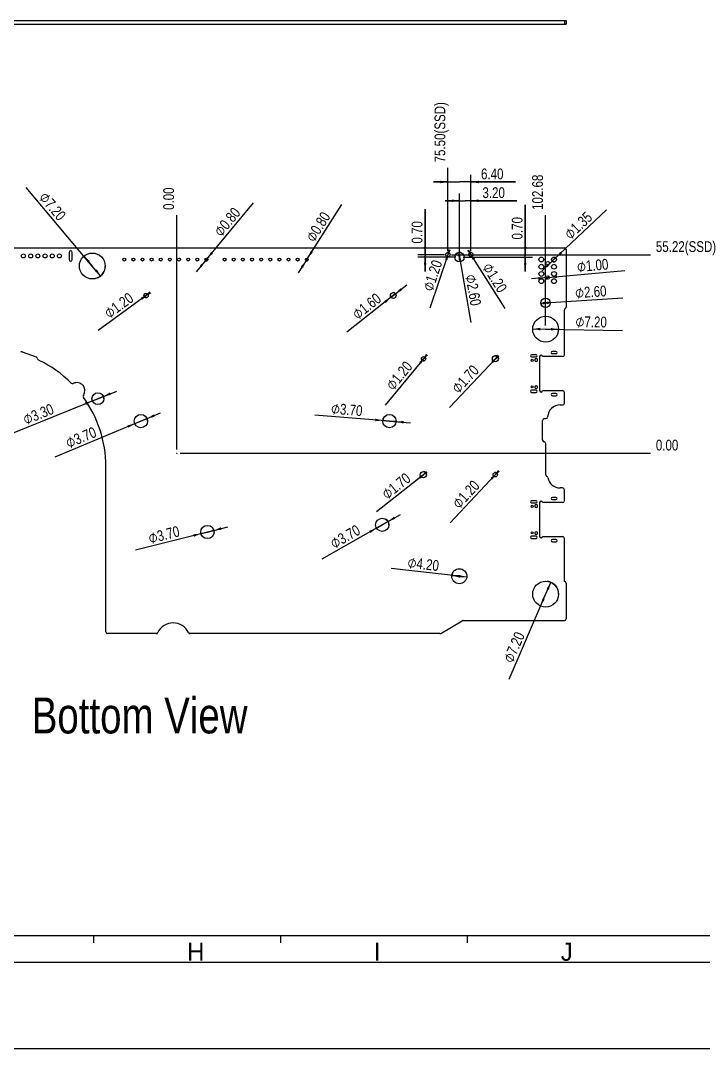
# Model space of a CAD drawing. Header units: millimetres. Extents: x 0 to 841, y 0 to 594.
# Drawn here: x 369.5 to 559.6, y 0 to 285.9 of the extents above; entities that cross this region are included whole.
import ezdxf

# ---------------------------------------------------------------- set-up
doc = ezdxf.new("R2010")
doc.units = ezdxf.units.MM
doc.header["$LTSCALE"] = 46.255
doc.layers.get('0').update_dxf_attribs({"linetype": 'CONTINUOUS'})
doc.layers.add('ASSEM_MEM', color=7, linetype='CONTINUOUS')
doc.layers.add('DETAIL', color=7, linetype='CONTINUOUS')
doc.styles.get("Standard").update_dxf_attribs({"font": 'txt', "width": 0.8})
doc.styles.add('TEXTSTYLE_2', font='txt')
doc.styles.add('TEXTSTYLE_3', font='symbol_asme.ttf')
doc.dimstyles.new('DIMSTYLE_1', dxfattribs={"dimtxt": 3, "dimasz": 2.1, "dimexe": 2, "dimexo": 1, "dimgap": 0.75, "dimtad": 0, "dimtih": 1, "dimtoh": 1, "dimzin": 0, "dimdsep": 46, "dimtxsty": 'STANDARD', "dimblk": '_FILLED', "dimblk1": '_FILLED', "dimblk2": '_FILLED', "dimcen": 0.09, "dimazin": 0, "dimtp": 0.01, "dimtm": 0.01, "dimtfac": 1, "dimtofl": 0, "dimtmove": 0, "dimatfit": 3, "dimldrblk": '_FILLED', "dimfxl": 1, "dimtolj": 1, "dimtzin": 0, "dimarcsym": 0})
doc.dimstyles.new('DIMSTYLE_2', dxfattribs={"dimtxt": 3, "dimasz": 2.1, "dimexe": 2, "dimexo": 1, "dimtad": 1, "dimzin": 0, "dimdsep": 46, "dimtxsty": 'STANDARD', "dimblk": '_FILLED', "dimblk1": '_FILLED', "dimblk2": '_FILLED', "dimcen": 0.09, "dimazin": 0, "dimtp": 0.01, "dimtm": 0.01, "dimtfac": 1, "dimtmove": 0, "dimatfit": 2, "dimldrblk": '_FILLED', "dimfxl": 1, "dimtolj": 1, "dimtzin": 0, "dimarcsym": 0})
doc.dimstyles.new('DIMSTYLE_4', dxfattribs={"dimtxt": 3, "dimasz": 2.1, "dimexe": 2, "dimexo": 1, "dimgap": 0.75, "dimtad": 1, "dimzin": 0, "dimdsep": 46, "dimtxsty": 'STANDARD', "dimblk": '_FILLED', "dimblk1": '_FILLED', "dimblk2": '_FILLED', "dimcen": 0.09, "dimazin": 0, "dimtp": 0.01, "dimtm": 0.01, "dimtfac": 1, "dimtofl": 0, "dimtmove": 0, "dimatfit": 3, "dimldrblk": '_FILLED', "dimfxl": 1, "dimtolj": 1, "dimtzin": 0, "dimarcsym": 0})

# ---------------------------------------------------------------- blocks, each defined once
blk = doc.blocks.new('*D18')
at = {"color": 2, "linetype": 'CONTINUOUS'}
blk.add_line((308.28, 201.07), (308.28, 231.74), dxfattribs=at)
at = {"color": 2, "linetype": 'CONTINUOUS', "insert": (304.53, 233.24), "char_height": 3, "width": 14.4, "attachment_point": 1, "rotation": 90, "line_spacing_factor": 0.9}
blk.add_mtext('104.68', dxfattribs=at)
blk = doc.blocks.new('_FILLED')
at = {"color": 0, "linetype": 'BYBLOCK'}
blk.add_solid([(0, 0), (-1, 0.17), (-1, -0.17)], dxfattribs=at)
blk = doc.blocks.new('*D19')
at = {"color": 2, "linetype": 'CONTINUOUS'}
blk.add_line((412.96, 166.57), (412.96, 231.74), dxfattribs=at)
at = {"color": 2, "linetype": 'CONTINUOUS', "insert": (409.21, 233.24), "char_height": 3, "width": 9.6, "attachment_point": 1, "rotation": 90, "line_spacing_factor": 0.9}
blk.add_mtext('0.00', dxfattribs=at)
blk = doc.blocks.new('*D20')
at = {"color": 2, "linetype": 'CONTINUOUS'}
blk.add_line((515.64, 201.07), (515.64, 231.74), dxfattribs=at)
at = {"color": 2, "linetype": 'CONTINUOUS', "insert": (511.89, 233.24), "char_height": 3, "width": 14.4, "attachment_point": 1, "rotation": 90, "line_spacing_factor": 0.9}
blk.add_mtext('102.68', dxfattribs=at)
blk = doc.blocks.new('*D28')
at = {"color": 2, "linetype": 'CONTINUOUS'}
for p, q in [((389.46, 217.64), (371.01, 239.52)), ((387.14, 220.39), (389.46, 217.64)), ((391.78, 214.89), (389.46, 217.64))]:
    blk.add_line(p, q, dxfattribs=at)
at = {"color": 2, "linetype": 'CONTINUOUS', "xscale": 2.1, "yscale": 2.1, "zscale": 2.1}
for p, rotation in [((387.14, 220.39), 130.1358619793), ((391.78, 214.89), 310.1358619793)]:
    blk.add_blockref('_FILLED', p, dxfattribs=dict(at, rotation=rotation))
at = {"color": 2, "linetype": 'CONTINUOUS', "insert": (382.35, 231.89), "char_height": 3, "width": 19.7077, "attachment_point": 3, "rotation": 310.1359, "line_spacing_factor": 0.9, "style": 'TEXTSTYLE_3'}
blk.add_mtext('⌀\\ftxt;{\\W0.8;7.20}', dxfattribs=at)
blk = doc.blocks.new('*D29')
at = {"color": 2, "linetype": 'CONTINUOUS'}
for p, q in [((517.96, 219.44), (532.6, 233.28)), ((517.96, 219.44), (514.56, 216.23)), ((517.47, 218.98), (517.96, 219.44)), ((517.47, 218.98), (517.47, 218.98)), ((518.45, 219.9), (517.96, 219.44)), ((518.45, 219.9), (518.45, 219.9))]:
    blk.add_line(p, q, dxfattribs=at)
at = {"color": 2, "linetype": 'CONTINUOUS', "xscale": 2.1, "yscale": 2.1, "zscale": 2.1}
for p, rotation in [((518.45, 219.9), 223.3759360615), ((517.47, 218.98), 43.3759360615)]:
    blk.add_blockref('_FILLED', p, dxfattribs=dict(at, rotation=rotation))
at = {"color": 2, "linetype": 'CONTINUOUS', "insert": (520.48, 226.98), "char_height": 3, "width": 19.7077, "attachment_point": 1, "rotation": 43.3763, "line_spacing_factor": 0.9, "style": 'TEXTSTYLE_3'}
blk.add_mtext('⌀\\ftxt;{\\W0.8;1.35}', dxfattribs=at)
blk = doc.blocks.new('*D30')
at = {"color": 2, "linetype": 'CONTINUOUS'}
for p, q in [((516.21, 214.44), (511.72, 214.04)), ((515.71, 214.39), (516.21, 214.44)), ((516.21, 214.44), (537.65, 216.36)), ((516.7, 214.48), (516.21, 214.44)), ((516.7, 214.48), (516.7, 214.48)), ((515.71, 214.39), (515.71, 214.39))]:
    blk.add_line(p, q, dxfattribs=at)
at = {"color": 2, "linetype": 'CONTINUOUS', "xscale": 2.1, "yscale": 2.1, "zscale": 2.1}
for p, rotation in [((515.71, 214.39), 5.1109820434), ((516.7, 214.48), 185.1090533911)]:
    blk.add_blockref('_FILLED', p, dxfattribs=dict(at, rotation=rotation))
at = {"color": 2, "linetype": 'CONTINUOUS', "insert": (524.23, 218.92), "char_height": 3, "width": 19.7077, "attachment_point": 1, "rotation": 5.111, "line_spacing_factor": 0.9, "style": 'TEXTSTYLE_3'}
blk.add_mtext('⌀\\ftxt;{\\W0.8;1.00}', dxfattribs=at)
blk = doc.blocks.new('*D53')
at = {"color": 2, "linetype": 'CONTINUOUS'}
for p, q in [((391.03, 180.74), (367.14, 171.06)), ((389.5, 180.12), (391.03, 180.74)), ((391.03, 180.74), (396.26, 182.86)), ((392.56, 181.36), (391.03, 180.74)), ((392.56, 181.36), (392.56, 181.36)), ((389.5, 180.12), (389.5, 180.12))]:
    blk.add_line(p, q, dxfattribs=at)
at = {"color": 2, "linetype": 'CONTINUOUS', "xscale": 2.1, "yscale": 2.1, "zscale": 2.1}
for p, rotation in [((389.5, 180.12), 22.0522099618), ((392.56, 181.36), 202.0522099618)]:
    blk.add_blockref('_FILLED', p, dxfattribs=dict(at, rotation=rotation))
at = {"color": 2, "linetype": 'CONTINUOUS', "insert": (377.91, 179.47), "char_height": 3, "width": 19.7077, "attachment_point": 3, "rotation": 22.0517, "line_spacing_factor": 0.9, "style": 'TEXTSTYLE_3'}
blk.add_mtext('⌀\\ftxt;{\\W0.8;3.30}', dxfattribs=at)
blk = doc.blocks.new('*D54')
at = {"color": 2, "linetype": 'CONTINUOUS'}
for p, q in [((403.01, 174.5), (379.07, 164.49)), ((401.3, 173.79), (403.01, 174.5)), ((403.01, 174.5), (408.4, 176.76)), ((404.71, 175.21), (403.01, 174.5)), ((404.71, 175.21), (404.71, 175.21)), ((401.3, 173.79), (401.3, 173.79))]:
    blk.add_line(p, q, dxfattribs=at)
at = {"color": 2, "linetype": 'CONTINUOUS', "xscale": 2.1, "yscale": 2.1, "zscale": 2.1}
for p, rotation in [((404.71, 175.21), 202.6859994949), ((401.3, 173.79), 22.686145948)]:
    blk.add_blockref('_FILLED', p, dxfattribs=dict(at, rotation=rotation))
at = {"color": 2, "linetype": 'CONTINUOUS', "insert": (389.75, 173.02), "char_height": 3, "width": 19.7077, "attachment_point": 3, "rotation": 22.6855, "line_spacing_factor": 0.9, "style": 'TEXTSTYLE_3'}
blk.add_mtext('⌀\\ftxt;{\\W0.8;3.70}', dxfattribs=at)
blk = doc.blocks.new('*D55')
at = {"color": 2, "linetype": 'CONTINUOUS'}
for p, q in [((421.51, 143.65), (401.45, 138.56)), ((419.71, 143.19), (421.51, 143.65)), ((419.71, 143.19), (419.71, 143.19)), ((421.51, 143.65), (427.18, 145.09)), ((423.3, 144.1), (421.51, 143.65)), ((423.3, 144.1), (423.3, 144.1))]:
    blk.add_line(p, q, dxfattribs=at)
at = {"color": 2, "linetype": 'CONTINUOUS', "xscale": 2.1, "yscale": 2.1, "zscale": 2.1}
for p, rotation in [((419.71, 143.19), 14.2424066974), ((423.3, 144.1), 194.2428830883)]:
    blk.add_blockref('_FILLED', p, dxfattribs=dict(at, rotation=rotation))
at = {"color": 2, "linetype": 'CONTINUOUS', "insert": (413.26, 145.43), "char_height": 3, "width": 19.7077, "attachment_point": 3, "rotation": 14.2418, "line_spacing_factor": 0.9, "style": 'TEXTSTYLE_3'}
blk.add_mtext('⌀\\ftxt;{\\W0.8;3.70}', dxfattribs=at)
blk = doc.blocks.new('*D56')
at = {"color": 2, "linetype": 'CONTINUOUS'}
for p, q in [((404.42, 209.43), (391.06, 199.69)), ((403.93, 209.08), (404.42, 209.43)), ((404.9, 209.78), (404.42, 209.43))]:
    blk.add_line(p, q, dxfattribs=at)
at = {"color": 2, "linetype": 'CONTINUOUS', "xscale": 2.1, "yscale": 2.1, "zscale": 2.1}
for p, rotation in [((404.9, 209.78), 36.0857091908), ((403.93, 209.08), 216.0857091908)]:
    blk.add_blockref('_FILLED', p, dxfattribs=dict(at, rotation=rotation))
at = {"color": 2, "linetype": 'CONTINUOUS', "insert": (399.46, 210.46), "char_height": 3, "width": 19.7077, "attachment_point": 3, "rotation": 36.0857, "line_spacing_factor": 0.9, "style": 'TEXTSTYLE_3'}
blk.add_mtext('⌀\\ftxt;{\\W0.8;1.20}', dxfattribs=at)
blk = doc.blocks.new('*D57')
at = {"color": 2, "linetype": 'CONTINUOUS'}
for p, q in [((470.17, 145.65), (475.25, 148.55)), ((471.77, 146.57), (470.17, 145.65)), ((471.77, 146.57), (471.77, 146.57)), ((470.17, 145.65), (453.32, 136.06)), ((468.56, 144.73), (470.17, 145.65)), ((468.56, 144.73), (468.56, 144.73))]:
    blk.add_line(p, q, dxfattribs=at)
at = {"color": 2, "linetype": 'CONTINUOUS', "xscale": 2.1, "yscale": 2.1, "zscale": 2.1}
for p, rotation in [((471.77, 146.57), 209.6683870588), ((468.56, 144.73), 29.6692282881)]:
    blk.add_blockref('_FILLED', p, dxfattribs=dict(at, rotation=rotation))
at = {"color": 2, "linetype": 'CONTINUOUS', "insert": (462.88, 145.82), "char_height": 3, "width": 19.7077, "attachment_point": 3, "rotation": 29.6691, "line_spacing_factor": 0.9, "style": 'TEXTSTYLE_3'}
blk.add_mtext('⌀\\ftxt;{\\W0.8;3.70}', dxfattribs=at)
blk = doc.blocks.new('*D58')
at = {"color": 2, "linetype": 'CONTINUOUS'}
for p, q in [((472.17, 174.5), (451.37, 176.16)), ((470.32, 174.65), (470.32, 174.65)), ((470.32, 174.65), (472.17, 174.5)), ((474.01, 174.35), (472.17, 174.5)), ((472.17, 174.5), (478, 174.03)), ((474.01, 174.35), (474.01, 174.35))]:
    blk.add_line(p, q, dxfattribs=at)
at = {"color": 2, "linetype": 'CONTINUOUS', "xscale": 2.1, "yscale": 2.1, "zscale": 2.1}
for p, rotation in [((470.32, 174.65), 355.4272368654), ((474.01, 174.35), 175.4272368654)]:
    blk.add_blockref('_FILLED', p, dxfattribs=dict(at, rotation=rotation))
at = {"color": 2, "linetype": 'CONTINUOUS', "insert": (464.76, 178.85), "char_height": 3, "width": 19.7077, "attachment_point": 3, "rotation": 355.427, "line_spacing_factor": 0.9, "style": 'TEXTSTYLE_3'}
blk.add_mtext('⌀\\ftxt;{\\W0.8;3.70}', dxfattribs=at)
blk = doc.blocks.new('*D59')
at = {"color": 2, "linetype": 'CONTINUOUS'}
for p, q in [((473.22, 209.43), (476.99, 212.4)), ((473.22, 209.43), (460.3, 199.26)), ((472.59, 208.93), (473.22, 209.43)), ((472.59, 208.93), (472.59, 208.93)), ((473.84, 209.92), (473.22, 209.43)), ((473.84, 209.92), (473.84, 209.92))]:
    blk.add_line(p, q, dxfattribs=at)
at = {"color": 2, "linetype": 'CONTINUOUS', "xscale": 2.1, "yscale": 2.1, "zscale": 2.1}
for p, rotation in [((472.59, 208.93), 38.2204130393), ((473.84, 209.92), 218.2204130393)]:
    blk.add_blockref('_FILLED', p, dxfattribs=dict(at, rotation=rotation))
at = {"color": 2, "linetype": 'CONTINUOUS', "insert": (468.3, 210.33), "char_height": 3, "width": 19.7077, "attachment_point": 3, "rotation": 38.2191, "line_spacing_factor": 0.9, "style": 'TEXTSTYLE_3'}
blk.add_mtext('⌀\\ftxt;{\\W0.8;1.60}', dxfattribs=at)
blk = doc.blocks.new('*D60')
at = {"color": 2, "linetype": 'CONTINUOUS'}
for p, q in [((517.06, 129.67), (515.64, 126.37)), ((515.64, 126.37), (505.39, 102.64)), ((514.21, 123.06), (515.64, 126.37))]:
    blk.add_line(p, q, dxfattribs=at)
at = {"color": 2, "linetype": 'CONTINUOUS', "xscale": 2.1, "yscale": 2.1, "zscale": 2.1}
for p, rotation in [((517.06, 129.67), 66.6537003722), ((514.21, 123.06), 246.6537003722)]:
    blk.add_blockref('_FILLED', p, dxfattribs=dict(at, rotation=rotation))
at = {"color": 2, "linetype": 'CONTINUOUS', "insert": (507.16, 116.18), "char_height": 3, "width": 19.7077, "attachment_point": 3, "rotation": 66.6537, "line_spacing_factor": 0.9, "style": 'TEXTSTYLE_3'}
blk.add_mtext('⌀\\ftxt;{\\W0.8;7.20}', dxfattribs=at)
blk = doc.blocks.new('*D61')
at = {"color": 2, "linetype": 'CONTINUOUS'}
for p, q in [((512.04, 200.13), (515.64, 200.07)), ((519.24, 200.01), (515.64, 200.07)), ((515.64, 200.07), (537.04, 199.71))]:
    blk.add_line(p, q, dxfattribs=at)
at = {"color": 2, "linetype": 'CONTINUOUS', "xscale": 2.1, "yscale": 2.1, "zscale": 2.1}
for p, rotation in [((512.04, 200.13), 179.0306000677), ((519.24, 200.01), 359.0306000677)]:
    blk.add_blockref('_FILLED', p, dxfattribs=dict(at, rotation=rotation))
at = {"color": 2, "linetype": 'CONTINUOUS', "insert": (523.96, 203.68), "char_height": 3, "width": 19.7077, "attachment_point": 1, "rotation": 359.0306, "line_spacing_factor": 0.9, "style": 'TEXTSTYLE_3'}
blk.add_mtext('⌀\\ftxt;{\\W0.8;7.20}', dxfattribs=at)
blk = doc.blocks.new('*D62')
at = {"color": 2, "linetype": 'CONTINUOUS'}
for p, q in [((515.64, 207.37), (537.09, 208.77)), ((514.34, 207.29), (515.64, 207.37)), ((516.93, 207.45), (515.64, 207.37))]:
    blk.add_line(p, q, dxfattribs=at)
at = {"color": 2, "linetype": 'CONTINUOUS', "xscale": 2.1, "yscale": 2.1, "zscale": 2.1}
for p, rotation in [((514.34, 207.29), 183.7270546037), ((516.93, 207.45), 3.7270546037)]:
    blk.add_blockref('_FILLED', p, dxfattribs=dict(at, rotation=rotation))
at = {"color": 2, "linetype": 'CONTINUOUS', "insert": (523.74, 211.66), "char_height": 3, "width": 19.7077, "attachment_point": 1, "rotation": 3.7271, "line_spacing_factor": 0.9, "style": 'TEXTSTYLE_3'}
blk.add_mtext('⌀\\ftxt;{\\W0.8;2.60}', dxfattribs=at)
blk = doc.blocks.new('*D65')
at = {"color": 2, "linetype": 'CONTINUOUS'}
for p, q in [((421.22, 219.43), (434.3, 235.22)), ((421.22, 219.43), (418.41, 216.04)), ((420.96, 219.12), (421.22, 219.43)), ((420.96, 219.12), (420.96, 219.12)), ((421.47, 219.74), (421.22, 219.43)), ((421.47, 219.74), (421.47, 219.74))]:
    blk.add_line(p, q, dxfattribs=at)
at = {"color": 2, "linetype": 'CONTINUOUS', "xscale": 2.1, "yscale": 2.1, "zscale": 2.1}
for p, rotation in [((421.47, 219.74), 230.3558250429), ((420.96, 219.12), 50.3573160809)]:
    blk.add_blockref('_FILLED', p, dxfattribs=dict(at, rotation=rotation))
at = {"color": 2, "linetype": 'CONTINUOUS', "insert": (423.03, 227.49), "char_height": 3, "width": 19.7077, "attachment_point": 1, "rotation": 50.3572, "line_spacing_factor": 0.9, "style": 'TEXTSTYLE_3'}
blk.add_mtext('⌀\\ftxt;{\\W0.8;0.80}', dxfattribs=at)
blk = doc.blocks.new('*D66')
at = {"color": 2, "linetype": 'CONTINUOUS'}
for p, q in [((449.16, 219.43), (458.88, 234.73)), ((449.16, 219.43), (446.8, 215.72)), ((448.94, 219.09), (449.16, 219.43)), ((448.94, 219.09), (448.94, 219.09)), ((449.37, 219.77), (449.16, 219.43)), ((449.37, 219.77), (449.37, 219.77))]:
    blk.add_line(p, q, dxfattribs=at)
at = {"color": 2, "linetype": 'CONTINUOUS', "xscale": 2.1, "yscale": 2.1, "zscale": 2.1}
for p, rotation in [((449.37, 219.77), 237.5736563465), ((448.94, 219.09), 57.5752907488)]:
    blk.add_blockref('_FILLED', p, dxfattribs=dict(at, rotation=rotation))
at = {"color": 2, "linetype": 'CONTINUOUS', "insert": (448.67, 225.65), "char_height": 3, "width": 19.7077, "attachment_point": 1, "rotation": 57.574, "line_spacing_factor": 0.9, "style": 'TEXTSTYLE_3'}
blk.add_mtext('⌀\\ftxt;{\\W0.8;0.80}', dxfattribs=at)
blk = doc.blocks.new('*D86')
at = {"color": 2, "linetype": 'CONTINUOUS'}
for p, q in [((481.66, 191.84), (471.01, 178.94)), ((481.28, 191.38), (481.66, 191.84)), ((482.04, 192.3), (481.66, 191.84))]:
    blk.add_line(p, q, dxfattribs=at)
at = {"color": 2, "linetype": 'CONTINUOUS', "xscale": 2.1, "yscale": 2.1, "zscale": 2.1}
for p, rotation in [((482.04, 192.3), 50.4434608042), ((481.28, 191.38), 230.4434608042)]:
    blk.add_blockref('_FILLED', p, dxfattribs=dict(at, rotation=rotation))
at = {"color": 2, "linetype": 'CONTINUOUS', "insert": (476.48, 191.46), "char_height": 3, "width": 19.7077, "attachment_point": 3, "rotation": 50.4435, "line_spacing_factor": 0.9, "style": 'TEXTSTYLE_3'}
blk.add_mtext('⌀\\ftxt;{\\W0.8;1.20}', dxfattribs=at)
blk = doc.blocks.new('*D87')
at = {"color": 2, "linetype": 'CONTINUOUS'}
for p, q in [((501.66, 191.84), (488.84, 178.28)), ((501.08, 191.22), (501.66, 191.84)), ((502.25, 192.46), (501.66, 191.84))]:
    blk.add_line(p, q, dxfattribs=at)
at = {"color": 2, "linetype": 'CONTINUOUS', "xscale": 2.1, "yscale": 2.1, "zscale": 2.1}
for p, rotation in [((502.25, 192.46), 46.6000406898), ((501.08, 191.22), 226.6000406898)]:
    blk.add_blockref('_FILLED', p, dxfattribs=dict(at, rotation=rotation))
at = {"color": 2, "linetype": 'CONTINUOUS', "insert": (495.14, 190.4), "char_height": 3, "width": 19.7077, "attachment_point": 3, "rotation": 46.6, "line_spacing_factor": 0.9, "style": 'TEXTSTYLE_3'}
blk.add_mtext('⌀\\ftxt;{\\W0.8;1.70}', dxfattribs=at)
blk = doc.blocks.new('*D88')
at = {"color": 2, "linetype": 'CONTINUOUS'}
for p, q in [((482.27, 160.12), (481.61, 159.59)), ((481.61, 159.59), (468.54, 149.22)), ((480.94, 159.06), (481.61, 159.59))]:
    blk.add_line(p, q, dxfattribs=at)
at = {"color": 2, "linetype": 'CONTINUOUS', "xscale": 2.1, "yscale": 2.1, "zscale": 2.1}
for p, rotation in [((482.27, 160.12), 38.4253129046), ((480.94, 159.06), 218.4253129046)]:
    blk.add_blockref('_FILLED', p, dxfattribs=dict(at, rotation=rotation))
at = {"color": 2, "linetype": 'CONTINUOUS', "insert": (476.5, 160.32), "char_height": 3, "width": 19.7077, "attachment_point": 3, "rotation": 38.4253, "line_spacing_factor": 0.9, "style": 'TEXTSTYLE_3'}
blk.add_mtext('⌀\\ftxt;{\\W0.8;1.70}', dxfattribs=at)
blk = doc.blocks.new('*D89')
at = {"color": 2, "linetype": 'CONTINUOUS'}
for p, q in [((501.61, 159.59), (489.09, 146.16)), ((501.2, 159.15), (501.61, 159.59)), ((502.02, 160.03), (501.61, 159.59))]:
    blk.add_line(p, q, dxfattribs=at)
at = {"color": 2, "linetype": 'CONTINUOUS', "xscale": 2.1, "yscale": 2.1, "zscale": 2.1}
for p, rotation in [((502.02, 160.03), 47.025525626), ((501.2, 159.15), 227.025525626)]:
    blk.add_blockref('_FILLED', p, dxfattribs=dict(at, rotation=rotation))
at = {"color": 2, "linetype": 'CONTINUOUS', "insert": (495.31, 158.33), "char_height": 3, "width": 19.7077, "attachment_point": 3, "rotation": 47.0255, "line_spacing_factor": 0.9, "style": 'TEXTSTYLE_3'}
blk.add_mtext('⌀\\ftxt;{\\W0.8;1.20}', dxfattribs=at)
blk = doc.blocks.new('*D90')
at = {"color": 2, "linetype": 'CONTINUOUS'}
for p, q in [((491.61, 131.34), (472.62, 133.5)), ((489.52, 131.58), (491.61, 131.34)), ((493.69, 131.1), (491.61, 131.34))]:
    blk.add_line(p, q, dxfattribs=at)
at = {"color": 2, "linetype": 'CONTINUOUS', "xscale": 2.1, "yscale": 2.1, "zscale": 2.1}
for p, rotation in [((489.52, 131.58), 173.4971954779), ((493.69, 131.1), 353.4971954779)]:
    blk.add_blockref('_FILLED', p, dxfattribs=dict(at, rotation=rotation))
at = {"color": 2, "linetype": 'CONTINUOUS', "insert": (486.1, 135.74), "char_height": 3, "width": 19.7077, "attachment_point": 3, "rotation": 353.4972, "line_spacing_factor": 0.9, "style": 'TEXTSTYLE_3'}
blk.add_mtext('⌀\\ftxt;{\\W0.8;4.20}', dxfattribs=at)
blk = doc.blocks.new('*D91')
at = {"color": 2, "linetype": 'CONTINUOUS'}
for p, q in [((494.54, 221.3), (494.86, 220.79)), ((495.17, 220.28), (494.86, 220.79)), ((494.86, 220.79), (504.24, 205.78))]:
    blk.add_line(p, q, dxfattribs=at)
at = {"color": 2, "linetype": 'CONTINUOUS', "xscale": 2.1, "yscale": 2.1, "zscale": 2.1}
for p, rotation in [((495.17, 220.28), 302.0073069178), ((494.54, 221.3), 122.0073069178)]:
    blk.add_blockref('_FILLED', p, dxfattribs=dict(at, rotation=rotation))
at = {"color": 2, "linetype": 'CONTINUOUS', "insert": (500.45, 218.91), "char_height": 3, "width": 19.7077, "attachment_point": 1, "rotation": 302.0073, "line_spacing_factor": 0.9, "style": 'TEXTSTYLE_3'}
blk.add_mtext('⌀\\ftxt;{\\W0.8;1.20}', dxfattribs=at)
blk = doc.blocks.new('*D92')
at = {"color": 2, "linetype": 'CONTINUOUS'}
for p, q in [((488.46, 220.79), (483.45, 205.94)), ((488.26, 220.22), (488.46, 220.79)), ((488.65, 221.36), (488.46, 220.79))]:
    blk.add_line(p, q, dxfattribs=at)
at = {"color": 2, "linetype": 'CONTINUOUS', "xscale": 2.1, "yscale": 2.1, "zscale": 2.1}
for p, rotation in [((488.65, 221.36), 71.3821044097), ((488.26, 220.22), 251.3821044097)]:
    blk.add_blockref('_FILLED', p, dxfattribs=dict(at, rotation=rotation))
at = {"color": 2, "linetype": 'CONTINUOUS', "insert": (484.1, 219.59), "char_height": 3, "width": 19.7077, "attachment_point": 3, "rotation": 71.3821, "line_spacing_factor": 0.9, "style": 'TEXTSTYLE_3'}
blk.add_mtext('⌀\\ftxt;{\\W0.8;1.20}', dxfattribs=at)
blk = doc.blocks.new('*D93')
at = {"color": 2, "linetype": 'CONTINUOUS'}
for p, q in [((491.43, 221.37), (491.66, 220.09)), ((491.88, 218.81), (491.66, 220.09)), ((491.66, 220.09), (494.8, 201.95))]:
    blk.add_line(p, q, dxfattribs=at)
at = {"color": 2, "linetype": 'CONTINUOUS', "xscale": 2.1, "yscale": 2.1, "zscale": 2.1}
for p, rotation in [((491.43, 221.37), 99.8434630845), ((491.88, 218.81), 279.8434630845)]:
    blk.add_blockref('_FILLED', p, dxfattribs=dict(at, rotation=rotation))
at = {"color": 2, "linetype": 'CONTINUOUS', "insert": (496.25, 215.53), "char_height": 3, "width": 19.7077, "attachment_point": 1, "rotation": 279.8435, "line_spacing_factor": 0.9, "style": 'TEXTSTYLE_3'}
blk.add_mtext('⌀\\ftxt;{\\W0.8;2.60}', dxfattribs=at)
blk = doc.blocks.new('*D94')
at = {"color": 2, "linetype": 'CONTINUOUS'}
for p, q in [((488.46, 241.01), (484.46, 241.01)), ((484.46, 241.01), (491.66, 241.01)), ((488.46, 221.79), (488.46, 243.01)), ((507.25, 241.01), (491.66, 241.01)), ((494.86, 221.79), (494.86, 243.01)), ((494.86, 241.01), (507.25, 241.01))]:
    blk.add_line(p, q, dxfattribs=at)
at = {"color": 2, "linetype": 'CONTINUOUS', "xscale": 2.1, "yscale": 2.1, "zscale": 2.1}
blk.add_blockref('_FILLED', (488.46, 241.01), dxfattribs=at)
at = {"color": 2, "linetype": 'CONTINUOUS', "xscale": 2.1, "yscale": 2.1, "zscale": 2.1, "rotation": 180}
blk.add_blockref('_FILLED', (494.86, 241.01), dxfattribs=at)
at = {"color": 2, "linetype": 'CONTINUOUS', "insert": (497.65, 244.76), "char_height": 3, "width": 9.6, "attachment_point": 1, "line_spacing_factor": 0.9}
blk.add_mtext('6.40', dxfattribs=at)
blk = doc.blocks.new('*D95')
at = {"color": 2, "linetype": 'CONTINUOUS'}
for p, q in [((491.66, 221.09), (491.66, 237.79)), ((494.86, 221.79), (494.86, 237.79)), ((491.66, 235.79), (487.66, 235.79)), ((487.66, 235.79), (493.26, 235.79)), ((507.65, 235.79), (493.26, 235.79)), ((494.86, 235.79), (507.65, 235.79))]:
    blk.add_line(p, q, dxfattribs=at)
at = {"color": 2, "linetype": 'CONTINUOUS', "xscale": 2.1, "yscale": 2.1, "zscale": 2.1}
blk.add_blockref('_FILLED', (491.66, 235.79), dxfattribs=at)
at = {"color": 2, "linetype": 'CONTINUOUS', "xscale": 2.1, "yscale": 2.1, "zscale": 2.1, "rotation": 180}
blk.add_blockref('_FILLED', (494.86, 235.79), dxfattribs=at)
at = {"color": 2, "linetype": 'CONTINUOUS', "insert": (498.05, 239.54), "char_height": 3, "width": 9.6, "attachment_point": 1, "line_spacing_factor": 0.9}
blk.add_mtext('3.20', dxfattribs=at)
blk = doc.blocks.new('*D96')
at = {"color": 2, "linetype": 'CONTINUOUS'}
for p, q in [((482.09, 220.79), (482.09, 233.48)), ((482.09, 233.48), (482.09, 220.44)), ((487.46, 220.79), (480.09, 220.79)), ((482.09, 216.09), (482.09, 220.44)), ((490.66, 220.09), (480.09, 220.09)), ((482.09, 220.09), (482.09, 216.09))]:
    blk.add_line(p, q, dxfattribs=at)
at = {"color": 2, "linetype": 'CONTINUOUS', "xscale": 2.1, "yscale": 2.1, "zscale": 2.1}
for p, rotation in [((482.09, 220.79), 270), ((482.09, 220.09), 90)]:
    blk.add_blockref('_FILLED', p, dxfattribs=dict(at, rotation=rotation))
at = {"color": 2, "linetype": 'CONTINUOUS', "insert": (478.34, 223.88), "char_height": 3, "width": 9.6, "attachment_point": 1, "rotation": 90, "line_spacing_factor": 0.9}
blk.add_mtext('0.70', dxfattribs=at)
blk = doc.blocks.new('*D97')
at = {"color": 2, "linetype": 'CONTINUOUS'}
for p, q in [((509.96, 220.79), (509.96, 234.62)), ((509.96, 234.62), (509.96, 220.44)), ((495.86, 220.79), (511.96, 220.79)), ((509.96, 216.09), (509.96, 220.44)), ((492.66, 220.09), (511.96, 220.09)), ((509.96, 220.09), (509.96, 216.09))]:
    blk.add_line(p, q, dxfattribs=at)
at = {"color": 2, "linetype": 'CONTINUOUS', "xscale": 2.1, "yscale": 2.1, "zscale": 2.1}
for p, rotation in [((509.96, 220.79), 270), ((509.96, 220.09), 90)]:
    blk.add_blockref('_FILLED', p, dxfattribs=dict(at, rotation=rotation))
at = {"color": 2, "linetype": 'CONTINUOUS', "insert": (506.21, 225.02), "char_height": 3, "width": 9.6, "attachment_point": 1, "rotation": 90, "line_spacing_factor": 0.9}
blk.add_mtext('0.70', dxfattribs=at)
blk = doc.blocks.new('*D98')
at = {"color": 2, "linetype": 'CONTINUOUS'}
blk.add_line((489.46, 220.79), (544.82, 220.79), dxfattribs=at)
at = {"color": 2, "linetype": 'CONTINUOUS', "insert": (546.32, 224.54), "char_height": 3, "width": 24, "attachment_point": 1, "line_spacing_factor": 0.9}
blk.add_mtext('55.22(SSD)', dxfattribs=at)
blk = doc.blocks.new('*D99')
at = {"color": 2, "linetype": 'CONTINUOUS'}
blk.add_line((413.96, 165.57), (544.82, 165.57), dxfattribs=at)
at = {"color": 2, "linetype": 'CONTINUOUS', "insert": (546.32, 169.32), "char_height": 3, "width": 9.6, "attachment_point": 1, "line_spacing_factor": 0.9}
blk.add_mtext('0.00', dxfattribs=at)
blk = doc.blocks.new('*D100')
at = {"color": 2, "linetype": 'CONTINUOUS'}
blk.add_line((488.46, 221.79), (488.46, 244.96), dxfattribs=at)
at = {"color": 2, "linetype": 'CONTINUOUS', "insert": (484.71, 246.46), "char_height": 3, "width": 24, "attachment_point": 1, "rotation": 90, "line_spacing_factor": 0.9}
blk.add_mtext('75.50(SSD)', dxfattribs=at)

msp = doc.modelspace()

# ---------------------------------------------------------------- linework, layer by layer
at = {"color": 4, "linetype": 'CONTINUOUS'}
for p, q in [((25.842, 31.385), (809.342, 31.385)), ((389.842, 31.385), (389.842, 29.385)), ((441.842, 31.385), (441.842, 29.385)), ((493.842, 31.385), (493.842, 29.385)), ((819.342, 23.885), (16.342, 23.885)), ((0, 0), (841, 0))]:
    msp.add_line(p, q, dxfattribs=at)
at = {"color": 2, "linetype": 'CONTINUOUS'}
for centre, radius, start, end in [((488.456, 220.79), 0.6, 0, 130.41835), ((491.656, 220.09), 1.3, 62.27487, 180), ((494.856, 220.79), 0.6, 62.97106, 180), ((389.456, 217.64), 3.6, 294.61175, 360), ((421.216, 219.43), 0.4, 180, 298.55584), ((449.156, 219.43), 0.4, 180, 305.77259), ((517.956, 219.44), 0.675, 180, 279.35698), ((516.206, 214.44), 0.5, 180, 248.54593), ((404.416, 209.43), 0.6, 180, 275.12195), ((473.216, 209.43), 0.8, 0, 89.55928), ((515.636, 207.37), 1.3, 180, 221.29565), ((515.636, 200.07), 3.6, 343.50649, 360), ((481.661, 191.84), 0.6, 180, 289.4797), ((501.661, 191.84), 0.85, 0, 96.2355), ((391.026, 180.74), 1.65, 0, 53.27012), ((403.006, 174.5), 1.85, 0, 51.07848), ((472.166, 174.5), 1.85, 147.03398, 180), ((481.606, 159.59), 0.85, 0, 88.06078), ((501.606, 159.59), 0.6, 0, 106.06177), ((470.166, 145.65), 1.85, 0, 58.06211), ((421.506, 143.65), 1.85, 0, 42.63484), ((491.606, 131.34), 2.1, 148.03385, 180), ((515.636, 126.37), 3.6, 0, 82.17781)]:
    msp.add_arc(centre, radius, start, end, dxfattribs=at)
at = {"layer": 'ASSEM_MEM', "color": 7, "linetype": 'CONTINUOUS'}
for p, q in [((302.556, 285.914), (386.306, 285.914)), ((407.456, 285.914), (415.456, 285.914)), ((450.956, 285.914), (486.456, 285.914)), ((496.856, 285.914), (521.356, 285.914)), ((521.356, 285.914), (521.356, 284.914)), ((302.556, 284.914), (521.356, 284.914)), ((303.056, 222.74), (520.856, 222.74)), ((382.981, 221.44), (382.981, 219.44)), ((383.881, 219.44), (383.881, 221.44)), ((521.356, 222.24), (521.356, 206.21)), ((520.856, 192.93), (520.856, 205.343)), ((369.938, 193.761), (373.837, 192.342)), ((513.006, 192.934), (511.706, 192.934)), ((511.706, 192.335), (513.006, 192.335)), ((513.956, 192.43), (513.956, 182.99)), ((520.356, 192.43), (514.756, 192.43)), ((518.506, 193.86), (517.506, 193.86)), ((517.506, 193.26), (518.506, 193.26)), ((512.656, 191.535), (512.656, 191.435)), ((513.356, 191.435), (513.356, 191.535)), ((513.006, 183.084), (511.706, 183.084)), ((512.656, 183.985), (512.656, 183.885)), ((513.356, 183.885), (513.356, 183.985)), ((514.756, 182.99), (520.356, 182.99)), ((511.706, 182.485), (513.006, 182.485)), ((518.506, 182.16), (517.506, 182.16)), ((517.506, 181.56), (518.506, 181.56)), ((520.856, 179.51), (520.856, 182.49)), ((519.691, 179.01), (520.356, 179.01)), ((514.786, 169.21), (514.786, 174.71)), ((515.286, 175.21), (515.696, 175.21)), ((515.686, 159.555), (515.686, 168.215)), ((393.226, 115.89), (393.226, 161.91)), ((520.356, 155.91), (519.691, 155.91)), ((520.856, 152.33), (520.856, 155.41)), ((513.006, 152.334), (511.706, 152.334)), ((511.706, 151.735), (513.006, 151.735)), ((513.956, 151.83), (513.956, 142.39)), ((520.356, 151.83), (514.756, 151.83)), ((518.506, 153.26), (517.506, 153.26)), ((517.506, 152.66), (518.506, 152.66)), ((512.656, 150.935), (512.656, 150.835)), ((513.356, 150.835), (513.356, 150.935)), ((512.656, 143.385), (512.656, 143.285)), ((513.356, 143.285), (513.356, 143.385)), ((513.006, 142.484), (511.706, 142.484)), ((511.706, 141.885), (513.006, 141.885)), ((514.756, 142.39), (520.356, 142.39)), ((518.506, 141.56), (517.506, 141.56)), ((517.506, 140.96), (518.506, 140.96)), ((520.856, 129.91), (520.856, 141.89)), ((521.356, 129.41), (521.356, 119.51)), ((486.473, 115.458), (492.439, 118.941)), ((492.691, 119.01), (520.856, 119.01)), ((407.219, 115.39), (393.726, 115.39)), ((486.221, 115.39), (416.694, 115.39))]:
    msp.add_line(p, q, dxfattribs=at)
at = {"layer": 'ASSEM_MEM', "color": 4, "linetype": 'CONTINUOUS'}
for p, q in [((386.306, 285.914), (407.456, 285.914)), ((415.456, 285.914), (450.956, 285.914)), ((486.456, 285.914), (496.856, 285.914)), ((412.956, 165.52), (412.956, 165.62)), ((412.956, 165.57), (413.006, 165.57))]:
    msp.add_line(p, q, dxfattribs=at)
at = {"layer": 'ASSEM_MEM', "color": 9, "linetype": 'CONTINUOUS'}
msp.add_line((520.856, 285.914), (520.856, 284.914), dxfattribs=at)
at = {"layer": 'ASSEM_MEM', "color": 7, "linetype": 'CONTINUOUS'}
for centre, radius in [((370.306, 220.44), 0.55), ((372.306, 220.44), 0.55), ((374.306, 220.44), 0.55), ((376.306, 220.44), 0.55), ((378.306, 220.44), 0.55), ((380.306, 220.44), 0.55), ((389.456, 217.64), 3.6), ((488.456, 220.79), 0.6), ((491.656, 220.09), 1.3), ((494.856, 220.79), 0.6), ((398.356, 219.43), 0.4), ((400.896, 219.43), 0.4), ((403.436, 219.43), 0.4), ((405.976, 219.43), 0.4), ((408.516, 219.43), 0.4), ((411.056, 219.43), 0.4), ((413.596, 219.43), 0.4), ((416.136, 219.43), 0.4), ((418.676, 219.43), 0.4), ((421.216, 219.43), 0.4), ((426.296, 219.43), 0.4), ((428.836, 219.43), 0.4), ((431.376, 219.43), 0.4), ((433.916, 219.43), 0.4), ((436.456, 219.43), 0.4), ((438.996, 219.43), 0.4), ((441.536, 219.43), 0.4), ((444.076, 219.43), 0.4), ((446.616, 219.43), 0.4), ((449.156, 219.43), 0.4), ((514.456, 219.44), 0.675), ((514.456, 217.44), 0.675), ((516.206, 218.44), 0.5), ((517.956, 219.44), 0.675), ((517.956, 217.44), 0.675), ((514.456, 215.44), 0.675), ((516.206, 214.44), 0.5), ((517.956, 215.44), 0.675), ((514.456, 213.44), 0.675), ((517.956, 213.44), 0.675), ((404.416, 209.43), 0.6), ((473.216, 209.43), 0.8), ((515.636, 207.37), 1.3), ((515.636, 200.07), 3.6), ((481.661, 191.84), 0.6), ((501.661, 191.84), 0.85), ((511.906, 191.385), 0.3), ((511.906, 184.035), 0.3), ((391.026, 180.74), 1.65), ((403.006, 174.5), 1.85), ((472.166, 174.5), 1.85), ((412.956, 165.57), 0.05), ((481.606, 159.59), 0.85), ((501.606, 159.59), 0.6), ((511.906, 150.785), 0.3), ((470.166, 145.65), 1.85), ((421.506, 143.65), 1.85), ((511.906, 143.435), 0.3), ((491.606, 131.34), 2.1), ((515.636, 126.37), 3.6)]:
    msp.add_circle(centre, radius, dxfattribs=at)
for centre, radius, start, end in [((383.431, 221.44), 0.45, 0, 180), ((520.856, 222.24), 0.5, 0, 90), ((383.431, 219.44), 0.45, 180, 360), ((520.856, 206.21), 0.5, 300, 360), ((521.356, 205.343), 0.5, 120, 180), ((369.767, 193.292), 0.5, 70, 123.4936), ((373.666, 191.872), 0.5, 16.25618, 70), ((375.106, 192.292), 1, 196.25618, 244.36408), ((511.706, 192.635), 0.3, 90, 270), ((513.006, 191.535), 0.35, 0, 180), ((513.006, 192.635), 0.3, 270, 90), ((514.356, 192.43), 0.4, 0, 180), ((517.506, 193.56), 0.3, 90, 270), ((518.506, 193.56), 0.3, 270, 90), ((520.356, 192.93), 0.5, 270, 360), ((360.526, 161.91), 32.7, 45.09758, 64.36408), ((513.006, 191.435), 0.35, 180, 360), ((383.962, 185.425), 0.5, 225.09758, 295.90042), ((385.163, 182.952), 2.25, 325.09958, 115.90042), ((511.706, 182.785), 0.3, 90, 270), ((513.006, 183.985), 0.35, 0, 180), ((513.006, 183.885), 0.35, 180, 360), ((513.006, 182.785), 0.3, 270, 90), ((514.356, 182.99), 0.4, 180, 360), ((520.356, 182.49), 0.5, 0, 90), ((387.419, 181.378), 0.5, 145.09958, 215.90242), ((360.526, 161.91), 32.7, 0, 35.90242), ((517.506, 181.86), 0.3, 90, 270), ((518.506, 181.86), 0.3, 270, 90), ((519.691, 175.51), 3.5, 90, 177.05206), ((520.356, 179.51), 0.5, 270, 360), ((515.286, 174.71), 0.5, 90, 180), ((515.696, 175.71), 0.5, 270, 357.70756), ((515.286, 169.21), 0.5, 180, 264.26083), ((515.186, 168.215), 0.5, 0, 84.26083), ((516.186, 159.555), 0.5, 180, 245.16541), ((515.768, 158.646), 0.5, 16.85492, 65.35202), ((519.691, 159.41), 3.5, 190.17375, 270), ((520.356, 155.41), 0.5, 0, 90), ((511.706, 152.035), 0.3, 90, 270), ((513.006, 152.035), 0.3, 270, 90), ((514.356, 151.83), 0.4, 0, 180), ((517.506, 152.96), 0.3, 90, 270), ((518.506, 152.96), 0.3, 270, 90), ((520.356, 152.33), 0.5, 270, 360), ((513.006, 150.935), 0.35, 0, 180), ((513.006, 150.835), 0.35, 180, 360), ((513.006, 143.385), 0.35, 0, 180), ((513.006, 143.285), 0.35, 180, 360), ((511.706, 142.185), 0.3, 90, 270), ((513.006, 142.185), 0.3, 270, 90), ((514.356, 142.39), 0.4, 180, 360), ((517.506, 141.26), 0.3, 90, 270), ((518.506, 141.26), 0.3, 270, 90), ((520.356, 141.89), 0.5, 0, 90), ((520.856, 129.41), 0.5, 0, 90), ((411.956, 113.57), 4.775, 26.09179, 153.90821), ((492.691, 118.51), 0.5, 90, 120.27942), ((520.856, 119.51), 0.5, 270, 360), ((393.726, 115.89), 0.5, 180, 270), ((407.219, 115.89), 0.5, 270, 333.90821), ((416.694, 115.89), 0.5, 206.09179, 270), ((486.221, 115.89), 0.5, 270, 300.27942)]:
    msp.add_arc(centre, radius, start, end, dxfattribs=at)

# ---------------------------------------------------------------- texts
at = {"color": 2, "linetype": 'CONTINUOUS', "char_height": 5, "width": 5, "attachment_point": 1, "line_spacing_factor": 0.9, "style": 'TEXTSTYLE_2'}
for s, insert in [('H', (415.842, 29.385)), ('I', (467.842, 29.385)), ('J', (519.842, 29.385))]:
    msp.add_mtext(s, dxfattribs=dict(at, insert=insert))
at = {"layer": 'DETAIL', "color": 2, "linetype": 'CONTINUOUS', "insert": (372.612, 97.617), "char_height": 10, "width": 88, "attachment_point": 1, "line_spacing_factor": 0.9}
msp.add_mtext('Bottom View', dxfattribs=at)

# ---------------------------------------------------------------- dimensions: what is measured, and where the dimension line sits
at = {"color": 2, "linetype": 'CONTINUOUS'}
for feature_location, offset, dtype, origin, picture, middle in [((488.456, 221.79), (0, 23.173), 1, (412.956, 220.79), '*D100', (486.206, 258.462)), ((489.456, 220.79), (55.366, 0), 0, (412.956, 165.57), '*D98', (558.322, 223.04))]:
    dim = msp.add_ordinate_dim(feature_location=feature_location, offset=offset, dtype=dtype, origin=origin, text='<>(SSD)', dimstyle='DIMSTYLE_1', override={"dimtad": 1, "dimtih": 0, "dimtoh": 0}, dxfattribs=at)
    dim.commit()
    dim.dimension.update_dxf_attribs({"geometry": picture, "text_midpoint": middle})
for feature_location, offset, dtype, origin, picture, middle in [((308.276, 201.07), (0, 30.666), 1, (412.956, 165.57), '*D18', (306.026, 240.81)), ((515.636, 201.07), (0, 30.666), 1, (412.956, 200.07), '*D20', (513.386, 240.81)), ((412.956084703, 166.569511766), (0, 65.165601885), 1, (412.956084703, 165.569511766), '*D19', (410.706086522, 238.035111285)), ((413.956084703, 165.569511766), (130.865758266, 0), 0, (412.956084703, 165.569511766), '*D99', (551.121841949, 167.819507523))]:
    dim = msp.add_ordinate_dim(feature_location=feature_location, offset=offset, dtype=dtype, origin=origin, dimstyle='DIMSTYLE_1', override={"dimtad": 1, "dimtih": 0, "dimtoh": 0}, dxfattribs=at)
    dim.commit()
    dim.dimension.update_dxf_attribs({"geometry": picture, "text_midpoint": middle})
for p1, p2, picture, middle in [((387.136, 220.392), (391.777, 214.887), '*D28', (376.965, 235.944)), ((421.471, 219.738), (420.961, 219.121), '*D65', (428.372, 231.593)), ((449.371, 219.767), (448.942, 219.092), '*D66', (453.456, 230.394)), ((518.447, 219.903), (517.465, 218.976), '*D29', (526.28, 230.4)), ((488.265, 220.221), (488.648, 221.358), '*D92', (483.42, 212.887)), ((491.878, 218.809), (491.434, 221.37), '*D93', (495.898, 208.804)), ((495.174, 220.281), (494.538, 221.298), '*D91', (502.662, 212.546)), ((516.704, 214.484), (515.708, 214.395), '*D30', (530.907, 218.013)), ((472.588, 208.935), (473.845, 209.924), '*D59', (464.068, 205.09)), ((516.933, 207.454), (514.339, 207.285), '*D62', (530.391, 210.585)), ((403.931, 209.076), (404.901, 209.783), '*D56', (395.039, 205.379)), ((519.236, 200.009), (512.037, 200.13), '*D61', (530.506, 202.068)), ((481.279, 191.377), (482.043, 192.302), '*D86', (473.456, 185.44)), ((501.077, 191.222), (502.245, 192.457), '*D87', (491.717, 184.599)), ((389.497, 180.12), (392.555, 181.359), '*D53', (372.383, 175.615)), ((470.322, 174.647), (474.01, 174.352), '*D58', (458.095, 177.882)), ((401.299, 173.786), (404.713, 175.213), '*D54', (384.263, 169.103)), ((480.94, 159.061), (482.272, 160.118), '*D88', (472.284, 155.066)), ((501.197, 159.151), (502.015, 160.029), '*D89', (491.926, 152.5)), ((468.559, 144.734), (471.774, 146.565), '*D57', (457.919, 141.262)), ((419.713, 143.194), (423.299, 144.105), '*D55', (407.262, 142.356)), ((489.52, 131.577), (493.693, 131.102), '*D90', (479.399, 134.996)), ((514.209, 123.064), (517.063, 129.675), '*D60', (505.929, 109.559))]:
    dim = msp.add_diameter_dim_2p(p1=p1, p2=p2, text='{\\fSymbol_ASME;\\W1.0;⌀}<>', dimstyle='DIMSTYLE_2', override={"dimpost": '<>'}, dxfattribs=at)
    dim.commit()
    dim.dimension.update_dxf_attribs({"geometry": picture, "text_midpoint": middle, "dimtype": 163})
dim = msp.add_linear_dim(base=(494.856, 241.01), p1=(488.456, 220.79), p2=(494.856, 220.79), dimstyle='DIMSTYLE_4', dxfattribs=at)
dim.commit()
dim.dimension.update_dxf_attribs({"geometry": '*D94', "text_midpoint": (502.446, 241.01), "dimtype": 160})
for base, p1, angle, picture, middle in [((491.656, 235.79), (494.856, 220.79), 180, '*D95', (502.846, 235.79)), ((509.962, 220.09), (494.856, 220.79), 270, '*D97', (509.962, 229.819)), ((482.093, 220.09), (488.456, 220.79), 270, '*D96', (482.093, 228.681))]:
    dim = msp.add_linear_dim(base=base, p1=p1, p2=(491.656, 220.09), angle=angle, dimstyle='DIMSTYLE_4', dxfattribs=at)
    dim.commit()
    dim.dimension.update_dxf_attribs({"geometry": picture, "text_midpoint": middle, "dimtype": 160})

doc.saveas('drawing.dxf')
